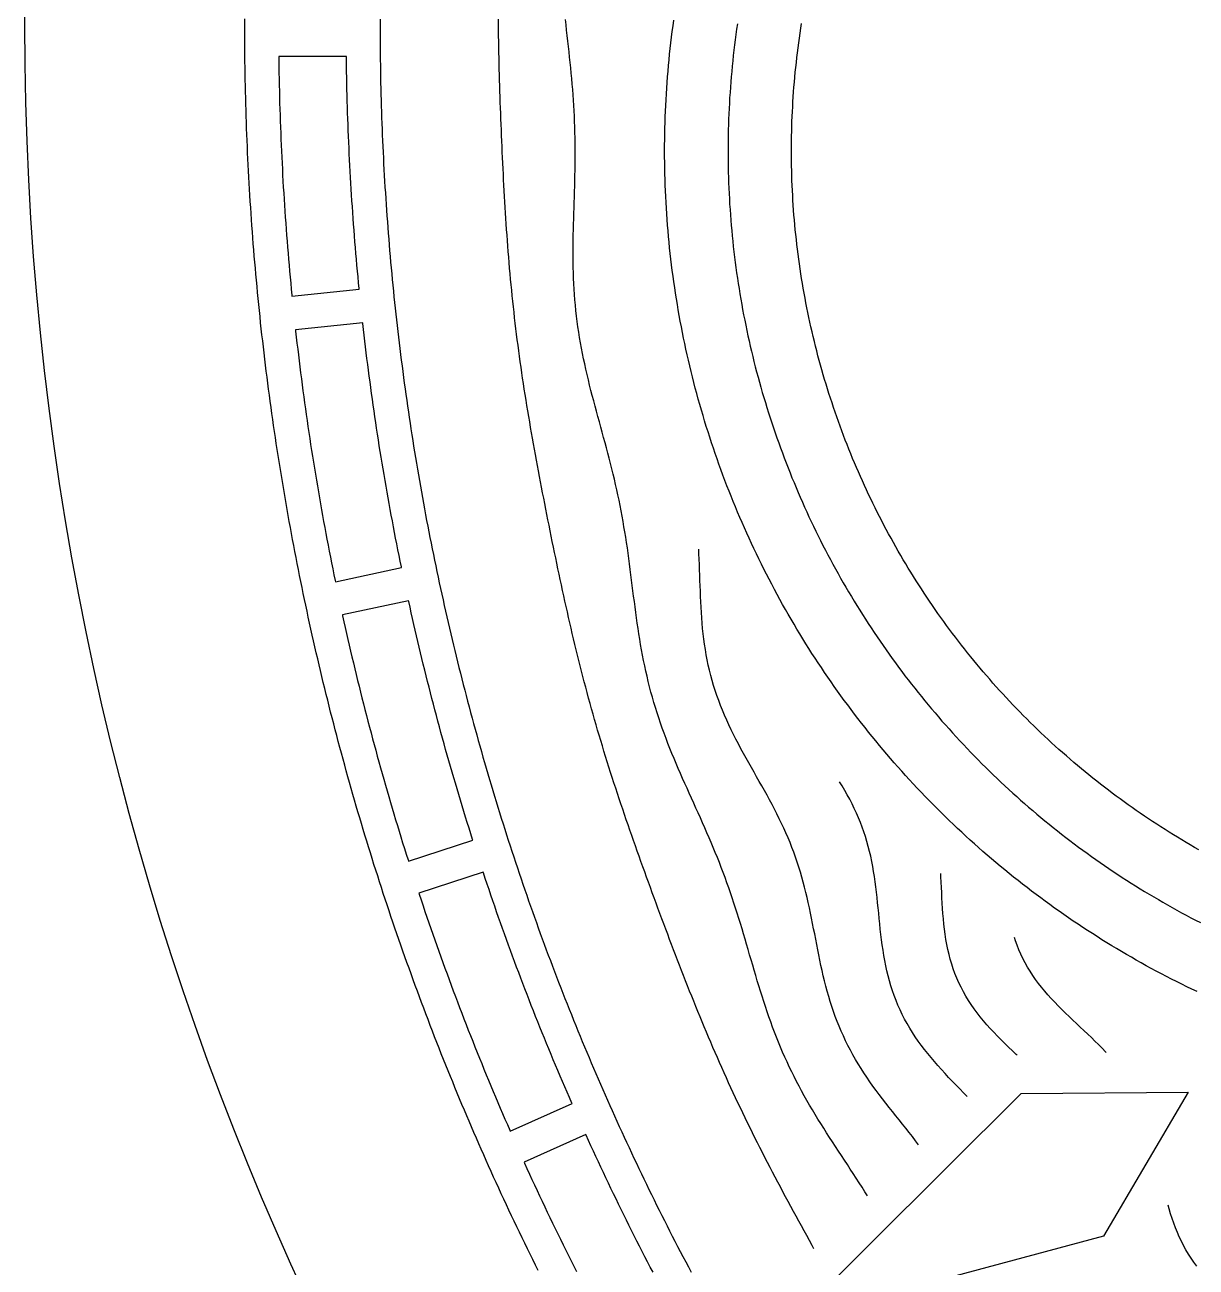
# Model space of a CAD drawing. Header units: millimetres. Extents: x -14.2 to 14.2, y -14.2 to 14.2.
# Drawn here: x -14.25 to -8.71, y -5.88 to 0 of the extents above; entities that cross this region are included whole.
import ezdxf

# ---------------------------------------------------------------- set-up
doc = ezdxf.new("R2010")
doc.units = ezdxf.units.MM
for name, color, linetype in [('ALTIN', 2, 'Continuous'), ('DOKU', 8, 'Continuous'), ('KESIM', 1, 'Continuous')]:
    doc.layers.add(name, color=color, linetype=linetype)

msp = doc.modelspace()

# ---------------------------------------------------------------- linework, layer by layer
at = {"layer": 'ALTIN'}
for points in [[(-11.8221, -5.8943), (-11.8349, -5.8685), (-11.8477, -5.8426), (-11.8604, -5.8168), (-11.8731, -5.7909), (-11.8857, -5.765), (-11.8982, -5.739), (-11.9107, -5.7131), (-11.9232, -5.6871), (-11.9355, -5.661), (-11.9479, -5.635), (-11.9601, -5.6089), (-11.9723, -5.5828), (-11.9845, -5.5567), (-11.9966, -5.5305), (-12.0086, -5.5043), (-12.0206, -5.4781), (-12.0325, -5.4519), (-12.0444, -5.4256), (-12.0562, -5.3993), (-12.0679, -5.373), (-12.0796, -5.3467), (-12.0913, -5.3203), (-12.1028, -5.2939), (-12.1144, -5.2675), (-12.1258, -5.241), (-12.1372, -5.2146), (-12.1486, -5.1881), (-12.1599, -5.1616), (-12.1711, -5.135), (-12.1823, -5.1085), (-12.1934, -5.0819), (-12.2044, -5.0552), (-12.2154, -5.0286), (-12.2264, -5.0019), (-12.2373, -4.9753), (-12.2481, -4.9486), (-12.2589, -4.9218), (-12.2696, -4.8951), (-12.2802, -4.8683), (-12.2908, -4.8415), (-12.3013, -4.8147), (-12.3118, -4.7878), (-12.3222, -4.7609), (-12.3326, -4.734), (-12.3429, -4.7071), (-12.3531, -4.6802), (-12.3633, -4.6532), (-12.3734, -4.6262), (-12.3835, -4.5992), (-12.3935, -4.5722), (-12.4035, -4.5452), (-12.4133, -4.5181), (-12.4232, -4.491), (-12.4329, -4.4639), (-12.4426, -4.4367), (-12.4523, -4.4096), (-12.4619, -4.3824), (-12.4714, -4.3552), (-12.4809, -4.328), (-12.4903, -4.3008), (-12.4997, -4.2735), (-12.5089, -4.2462), (-12.5182, -4.2189), (-12.5274, -4.1916), (-12.5365, -4.1643), (-12.5455, -4.1369), (-12.5545, -4.1095), (-12.5635, -4.0821), (-12.5723, -4.0547), (-12.5811, -4.0273), (-12.5899, -3.9998), (-12.5986, -3.9723), (-12.6072, -3.9448), (-12.6158, -3.9173), (-12.6243, -3.8898), (-12.6328, -3.8622), (-12.6412, -3.8347), (-12.6495, -3.8071), (-12.6578, -3.7795), (-12.666, -3.7518), (-12.6742, -3.7242), (-12.6823, -3.6965), (-12.6903, -3.6689), (-12.6983, -3.6412), (-12.7062, -3.6135), (-12.714, -3.5857), (-12.7218, -3.558), (-12.7296, -3.5302), (-12.7372, -3.5024), (-12.7448, -3.4746), (-12.7524, -3.4468), (-12.7599, -3.419), (-12.7673, -3.3912), (-12.7747, -3.3633), (-12.782, -3.3354), (-12.7892, -3.3075), (-12.7964, -3.2796), (-12.8035, -3.2517), (-12.8106, -3.2237), (-12.8176, -3.1958), (-12.8245, -3.1678), (-12.8314, -3.1398), (-12.8382, -3.1118), (-12.845, -3.0838), (-12.8517, -3.0558), (-12.8583, -3.0277), (-12.8649, -2.9997), (-12.8714, -2.9716), (-12.8779, -2.9435), (-12.8843, -2.9154), (-12.8906, -2.8873), (-12.8969, -2.8592), (-12.9031, -2.831), (-12.9092, -2.8029), (-12.9153, -2.7747), (-12.9213, -2.7465), (-12.9273, -2.7183), (-12.9332, -2.6901), (-12.939, -2.6619), (-12.9448, -2.6337), (-12.9505, -2.6054), (-12.9562, -2.5771), (-12.9618, -2.5489), (-12.9673, -2.5206), (-12.9728, -2.4923), (-12.9782, -2.464), (-12.9835, -2.4357), (-12.9888, -2.4073), (-12.994, -2.379), (-12.9992, -2.3506), (-13.0043, -2.3223), (-13.0093, -2.2939), (-13.0143, -2.2655), (-13.0192, -2.2371), (-13.024, -2.2087), (-13.0288, -2.1803), (-13.0336, -2.1518), (-13.0382, -2.1234), (-13.0428, -2.095), (-13.0474, -2.0665), (-13.0518, -2.038), (-13.0563, -2.0095), (-13.0606, -1.9811), (-13.0649, -1.9526), (-13.0691, -1.9241), (-13.0733, -1.8955), (-13.0774, -1.867), (-13.0814, -1.8385), (-13.0854, -1.8099), (-13.0893, -1.7814), (-13.0932, -1.7528), (-13.097, -1.7243), (-13.1007, -1.6957), (-13.1044, -1.6671), (-13.108, -1.6385), (-13.1115, -1.6099), (-13.115, -1.5813), (-13.1184, -1.5527), (-13.1218, -1.524), (-13.1251, -1.4954), (-13.1283, -1.4668), (-13.1315, -1.4381), (-13.1346, -1.4095), (-13.1376, -1.3808), (-13.1406, -1.3522), (-13.1435, -1.3235), (-13.1464, -1.2948), (-13.1492, -1.2661), (-13.1519, -1.2374), (-13.1546, -1.2087), (-13.1572, -1.18), (-13.1597, -1.1513), (-13.1622, -1.1226), (-13.1646, -1.0939), (-13.167, -1.0652), (-13.1693, -1.0364), (-13.1715, -1.0077), (-13.1737, -0.979), (-13.1758, -0.9502), (-13.1778, -0.9215), (-13.1798, -0.8927), (-13.1817, -0.864), (-13.1836, -0.8352), (-13.1854, -0.8065), (-13.1871, -0.7777), (-13.1888, -0.7489), (-13.1904, -0.7201), (-13.1919, -0.6914), (-13.1934, -0.6626), (-13.1948, -0.6338), (-13.1961, -0.605), (-13.1974, -0.5762), (-13.1987, -0.5474), (-13.1998, -0.5186), (-13.2009, -0.4898), (-13.202, -0.461), (-13.2029, -0.4322), (-13.2038, -0.4034), (-13.2047, -0.3746), (-13.2055, -0.3458), (-13.2062, -0.317), (-13.2069, -0.2882), (-13.2075, -0.2594), (-13.208, -0.2305), (-13.2085, -0.2017), (-13.2089, -0.1729), (-13.2092, -0.1441), (-13.2095, -0.1153), (-13.2097, -0.0865), (-13.2099, -0.0576), (-13.21, -0.0288), (-13.21, 0), (-13.21, 0.0288)], [(-12.57, 0.0274), (-12.57, 0), (-12.57, -0.0274), (-12.5699, -0.0548), (-12.5697, -0.0823), (-12.5695, -0.1097), (-12.5693, -0.1371), (-12.5689, -0.1645), (-12.5685, -0.192), (-12.5681, -0.2194), (-12.5676, -0.2468), (-12.567, -0.2742), (-12.5664, -0.3016), (-12.5657, -0.329), (-12.5649, -0.3565), (-12.5641, -0.3839), (-12.5633, -0.4113), (-12.5623, -0.4387), (-12.5614, -0.4661), (-12.5603, -0.4935), (-12.5592, -0.5209), (-12.558, -0.5483), (-12.5568, -0.5757), (-12.5555, -0.6031), (-12.5542, -0.6305), (-12.5528, -0.6579), (-12.5513, -0.6852), (-12.5498, -0.7126), (-12.5482, -0.74), (-12.5466, -0.7674), (-12.5449, -0.7948), (-12.5431, -0.8221), (-12.5413, -0.8495), (-12.5394, -0.8768), (-12.5374, -0.9042), (-12.5354, -0.9315), (-12.5334, -0.9589), (-12.5313, -0.9862), (-12.5291, -1.0136), (-12.5268, -1.0409), (-12.5245, -1.0682), (-12.5222, -1.0955), (-12.5197, -1.1229), (-12.5173, -1.1502), (-12.5147, -1.1775), (-12.5121, -1.2048), (-12.5095, -1.2321), (-12.5068, -1.2594), (-12.504, -1.2866), (-12.5011, -1.3139), (-12.4982, -1.3412), (-12.4953, -1.3685), (-12.4923, -1.3957), (-12.4892, -1.423), (-12.4861, -1.4502), (-12.4829, -1.4774), (-12.4796, -1.5047), (-12.4763, -1.5319), (-12.4729, -1.5591), (-12.4695, -1.5863), (-12.466, -1.6135), (-12.4625, -1.6407), (-12.4589, -1.6679), (-12.4552, -1.6951), (-12.4515, -1.7222), (-12.4477, -1.7494), (-12.4438, -1.7766), (-12.4399, -1.8037), (-12.436, -1.8308), (-12.4319, -1.858), (-12.4278, -1.8851), (-12.4237, -1.9122), (-12.4195, -1.9393), (-12.4152, -1.9664), (-12.4109, -1.9935), (-12.4065, -2.0205), (-12.4021, -2.0476), (-12.3976, -2.0746), (-12.3931, -2.1017), (-12.3884, -2.1287), (-12.3838, -2.1557), (-12.379, -2.1828), (-12.3742, -2.2098), (-12.3694, -2.2368), (-12.3645, -2.2637), (-12.3595, -2.2907), (-12.3545, -2.3177), (-12.3494, -2.3446), (-12.3443, -2.3715), (-12.3391, -2.3985), (-12.3338, -2.4254), (-12.3285, -2.4523), (-12.3231, -2.4792), (-12.3177, -2.5061), (-12.3122, -2.5329), (-12.3066, -2.5598), (-12.301, -2.5866), (-12.2953, -2.6134), (-12.2896, -2.6403), (-12.2838, -2.6671), (-12.2779, -2.6939), (-12.272, -2.7206), (-12.2661, -2.7474), (-12.2601, -2.7742), (-12.254, -2.8009), (-12.2478, -2.8276), (-12.2416, -2.8543), (-12.2354, -2.881), (-12.2291, -2.9077), (-12.2227, -2.9344), (-12.2163, -2.9611), (-12.2098, -2.9877), (-12.2032, -3.0143), (-12.1966, -3.041), (-12.19, -3.0676), (-12.1832, -3.0941), (-12.1765, -3.1207), (-12.1696, -3.1473), (-12.1627, -3.1738), (-12.1558, -3.2003), (-12.1488, -3.2269), (-12.1417, -3.2534), (-12.1346, -3.2798), (-12.1274, -3.3063), (-12.1201, -3.3328), (-12.1128, -3.3592), (-12.1055, -3.3856), (-12.0981, -3.412), (-12.0906, -3.4384), (-12.0831, -3.4648), (-12.0755, -3.4911), (-12.0678, -3.5175), (-12.0601, -3.5438), (-12.0524, -3.5701), (-12.0445, -3.5964), (-12.0367, -3.6226), (-12.0287, -3.6489), (-12.0208, -3.6751), (-12.0127, -3.7013), (-12.0046, -3.7275), (-11.9964, -3.7537), (-11.9882, -3.7799), (-11.9799, -3.806), (-11.9716, -3.8321), (-11.9632, -3.8583), (-11.9548, -3.8843), (-11.9463, -3.9104), (-11.9377, -3.9365), (-11.9291, -3.9625), (-11.9204, -3.9885), (-11.9117, -4.0145), (-11.9029, -4.0405), (-11.8941, -4.0665), (-11.8852, -4.0924), (-11.8762, -4.1183), (-11.8672, -4.1442), (-11.8581, -4.1701), (-11.849, -4.196), (-11.8398, -4.2218), (-11.8306, -4.2476), (-11.8213, -4.2734), (-11.8119, -4.2992), (-11.8025, -4.325), (-11.7931, -4.3507), (-11.7835, -4.3764), (-11.774, -4.4021), (-11.7643, -4.4278), (-11.7546, -4.4534), (-11.7449, -4.4791), (-11.7351, -4.5047), (-11.7253, -4.5303), (-11.7153, -4.5558), (-11.7054, -4.5814), (-11.6953, -4.6069), (-11.6853, -4.6324), (-11.6751, -4.6579), (-11.6649, -4.6834), (-11.6547, -4.7088), (-11.6444, -4.7342), (-11.634, -4.7596), (-11.6236, -4.785), (-11.6132, -4.8103), (-11.6026, -4.8357), (-11.5921, -4.861), (-11.5814, -4.8862), (-11.5707, -4.9115), (-11.56, -4.9367), (-11.5492, -4.9619), (-11.5384, -4.9871), (-11.5274, -5.0123), (-11.5165, -5.0374), (-11.5055, -5.0625), (-11.4944, -5.0876), (-11.4833, -5.1127), (-11.4721, -5.1377), (-11.4608, -5.1627), (-11.4496, -5.1877), (-11.4382, -5.2127), (-11.4268, -5.2376), (-11.4154, -5.2626), (-11.4039, -5.2874), (-11.3923, -5.3123), (-11.3807, -5.3372), (-11.369, -5.362), (-11.3573, -5.3868), (-11.3455, -5.4115), (-11.3337, -5.4363), (-11.3218, -5.461), (-11.3098, -5.4857), (-11.2978, -5.5103), (-11.2858, -5.535), (-11.2737, -5.5596), (-11.2615, -5.5842), (-11.2493, -5.6087), (-11.2371, -5.6332), (-11.2247, -5.6577), (-11.2124, -5.6822), (-11.2, -5.7067), (-11.1875, -5.7311), (-11.1749, -5.7555), (-11.1624, -5.7798), (-11.1497, -5.8042), (-11.137, -5.8285), (-11.1243, -5.8528), (-11.1115, -5.877), (-11.0987, -5.9013)], [(-8.7052, -4.5746), (-8.7295, -4.563), (-8.7538, -4.5512), (-8.7781, -4.5393), (-8.8022, -4.5272), (-8.8263, -4.515), (-8.8503, -4.5026), (-8.8742, -4.4901), (-8.8981, -4.4775), (-8.9219, -4.4647), (-8.9455, -4.4517), (-8.9692, -4.4386), (-8.9927, -4.4254), (-9.0161, -4.412), (-9.0395, -4.3985), (-9.0628, -4.3848), (-9.086, -4.371), (-9.1091, -4.3571), (-9.1321, -4.343), (-9.1551, -4.3287), (-9.1779, -4.3144), (-9.2007, -4.2999), (-9.2234, -4.2852), (-9.2459, -4.2704), (-9.2684, -4.2555), (-9.2908, -4.2404), (-9.3132, -4.2252), (-9.3354, -4.2099), (-9.3575, -4.1944), (-9.3795, -4.1788), (-9.4014, -4.163), (-9.4233, -4.1471), (-9.445, -4.1311), (-9.4666, -4.115), (-9.4882, -4.0987), (-9.5096, -4.0823), (-9.531, -4.0657), (-9.5522, -4.0491), (-9.5733, -4.0323), (-9.5943, -4.0153), (-9.6153, -3.9983), (-9.6361, -3.9811), (-9.6568, -3.9638), (-9.6774, -3.9463), (-9.6979, -3.9287), (-9.7183, -3.911), (-9.7386, -3.8932), (-9.7587, -3.8753), (-9.7788, -3.8572), (-9.7987, -3.839), (-9.8186, -3.8207), (-9.8383, -3.8023), (-9.8579, -3.7837), (-9.8774, -3.765), (-9.8968, -3.7462), (-9.9161, -3.7273), (-9.9352, -3.7083), (-9.9542, -3.6891), (-9.9731, -3.6699), (-9.9919, -3.6505), (-10.0106, -3.631), (-10.0292, -3.6114), (-10.0476, -3.5917), (-10.0659, -3.5718), (-10.0841, -3.5519), (-10.1022, -3.5318), (-10.1201, -3.5116), (-10.138, -3.4914), (-10.1557, -3.471), (-10.1732, -3.4505), (-10.1907, -3.4299), (-10.208, -3.4092), (-10.2252, -3.3883), (-10.2422, -3.3674), (-10.2592, -3.3464), (-10.276, -3.3253), (-10.2927, -3.304), (-10.3092, -3.2827), (-10.3256, -3.2613), (-10.3419, -3.2397), (-10.358, -3.2181), (-10.3741, -3.1964), (-10.3899, -3.1745), (-10.4057, -3.1526), (-10.4213, -3.1306), (-10.4368, -3.1085), (-10.4521, -3.0862), (-10.4673, -3.0639), (-10.4824, -3.0415), (-10.4973, -3.019), (-10.5121, -2.9964), (-10.5268, -2.9738), (-10.5413, -2.951), (-10.5557, -2.9282), (-10.5699, -2.9052), (-10.584, -2.8822), (-10.5979, -2.8591), (-10.6117, -2.8359), (-10.6254, -2.8126), (-10.6389, -2.7892), (-10.6523, -2.7658), (-10.6656, -2.7422), (-10.6786, -2.7186), (-10.6916, -2.6949), (-10.7044, -2.6712), (-10.717, -2.6473), (-10.7295, -2.6234), (-10.7419, -2.5994), (-10.7541, -2.5753), (-10.7662, -2.5512), (-10.7781, -2.5269), (-10.7899, -2.5026), (-10.8015, -2.4783), (-10.813, -2.4538), (-10.8243, -2.4293), (-10.8354, -2.4047), (-10.8465, -2.3801), (-10.8573, -2.3554), (-10.868, -2.3306), (-10.8786, -2.3057), (-10.889, -2.2808), (-10.8993, -2.2558), (-10.9094, -2.2308), (-10.9193, -2.2057), (-10.9291, -2.1806), (-10.9387, -2.1553), (-10.9482, -2.1301), (-10.9576, -2.1047), (-10.9667, -2.0793), (-10.9757, -2.0539), (-10.9846, -2.0284), (-10.9933, -2.0028), (-11.0019, -1.9772), (-11.0102, -1.9516), (-11.0185, -1.9258), (-11.0266, -1.9001), (-11.0345, -1.8743), (-11.0422, -1.8484), (-11.0498, -1.8225), (-11.0573, -1.7966), (-11.0645, -1.7706), (-11.0717, -1.7445), (-11.0786, -1.7184), (-11.0854, -1.6923), (-11.0921, -1.6661), (-11.0986, -1.6399), (-11.1049, -1.6137), (-11.111, -1.5874), (-11.117, -1.5611), (-11.1229, -1.5347), (-11.1285, -1.5083), (-11.134, -1.4819), (-11.1394, -1.4554), (-11.1446, -1.4289), (-11.1496, -1.4024), (-11.1545, -1.3758), (-11.1592, -1.3492), (-11.1637, -1.3226), (-11.1681, -1.296), (-11.1723, -1.2693), (-11.1763, -1.2426), (-11.1802, -1.2159), (-11.1839, -1.1892), (-11.1875, -1.1624), (-11.1908, -1.1356), (-11.1941, -1.1088), (-11.1971, -1.082), (-11.2, -1.0552), (-11.2027, -1.0283), (-11.2053, -1.0014), (-11.2077, -0.9745), (-11.2099, -0.9476), (-11.212, -0.9207), (-11.2139, -0.8938), (-11.2157, -0.8668), (-11.2172, -0.8399), (-11.2186, -0.8129), (-11.2199, -0.7859), (-11.221, -0.759), (-11.2219, -0.732), (-11.2226, -0.705), (-11.2232, -0.678), (-11.2236, -0.651), (-11.2239, -0.624), (-11.2239, -0.597), (-11.2239, -0.57), (-11.2236, -0.543), (-11.2232, -0.516), (-11.2226, -0.489), (-11.2219, -0.462), (-11.221, -0.4351), (-11.2199, -0.4081), (-11.2186, -0.3811), (-11.2172, -0.3542), (-11.2157, -0.3272), (-11.2139, -0.3003), (-11.212, -0.2733), (-11.2099, -0.2464), (-11.2077, -0.2195), (-11.2053, -0.1926), (-11.2027, -0.1657), (-11.2, -0.1389), (-11.1971, -0.112), (-11.1941, -0.0852), (-11.1908, -0.0584), (-11.1875, -0.0316), (-11.1839, -0.0049), (-11.1802, 0.0219)], [(-10.8796, 0.0046), (-10.8832, -0.0203), (-10.8866, -0.0452), (-10.8899, -0.0702), (-10.8931, -0.0951), (-10.8961, -0.1201), (-10.899, -0.1451), (-10.9016, -0.1701), (-10.9042, -0.1951), (-10.9066, -0.2202), (-10.9088, -0.2452), (-10.9109, -0.2703), (-10.9128, -0.2954), (-10.9146, -0.3205), (-10.9162, -0.3456), (-10.9177, -0.3707), (-10.919, -0.3958), (-10.9202, -0.421), (-10.9212, -0.4461), (-10.922, -0.4713), (-10.9227, -0.4964), (-10.9232, -0.5215), (-10.9236, -0.5467), (-10.9239, -0.5719), (-10.9239, -0.597), (-10.9239, -0.6222), (-10.9236, -0.6473), (-10.9232, -0.6725), (-10.9227, -0.6976), (-10.922, -0.7228), (-10.9212, -0.7479), (-10.9202, -0.7731), (-10.919, -0.7982), (-10.9177, -0.8233), (-10.9162, -0.8484), (-10.9146, -0.8735), (-10.9128, -0.8986), (-10.9109, -0.9237), (-10.9088, -0.9488), (-10.9066, -0.9738), (-10.9042, -0.9989), (-10.9016, -1.0239), (-10.899, -1.0489), (-10.8961, -1.0739), (-10.8931, -1.0989), (-10.8899, -1.1239), (-10.8866, -1.1488), (-10.8832, -1.1737), (-10.8796, -1.1986), (-10.8758, -1.2235), (-10.8719, -1.2483), (-10.8678, -1.2732), (-10.8636, -1.298), (-10.8592, -1.3227), (-10.8547, -1.3475), (-10.85, -1.3722), (-10.8452, -1.3969), (-10.8402, -1.4215), (-10.835, -1.4462), (-10.8297, -1.4708), (-10.8243, -1.4953), (-10.8187, -1.5199), (-10.813, -1.5444), (-10.8071, -1.5688), (-10.8011, -1.5932), (-10.7949, -1.6176), (-10.7885, -1.642), (-10.7821, -1.6663), (-10.7754, -1.6905), (-10.7686, -1.7148), (-10.7617, -1.7389), (-10.7546, -1.7631), (-10.7474, -1.7872), (-10.74, -1.8112), (-10.7325, -1.8352), (-10.7248, -1.8592), (-10.717, -1.8831), (-10.709, -1.907), (-10.7009, -1.9308), (-10.6927, -1.9546), (-10.6843, -1.9783), (-10.6757, -2.0019), (-10.667, -2.0255), (-10.6582, -2.0491), (-10.6492, -2.0726), (-10.6401, -2.096), (-10.6308, -2.1194), (-10.6214, -2.1427), (-10.6118, -2.166), (-10.6021, -2.1892), (-10.5923, -2.2124), (-10.5823, -2.2355), (-10.5722, -2.2585), (-10.5619, -2.2815), (-10.5515, -2.3044), (-10.541, -2.3272), (-10.5303, -2.35), (-10.5195, -2.3727), (-10.5085, -2.3953), (-10.4974, -2.4179), (-10.4862, -2.4404), (-10.4748, -2.4629), (-10.4633, -2.4852), (-10.4516, -2.5075), (-10.4398, -2.5297), (-10.4279, -2.5519), (-10.4158, -2.574), (-10.4036, -2.596), (-10.3913, -2.6179), (-10.3788, -2.6398), (-10.3662, -2.6615), (-10.3535, -2.6832), (-10.3406, -2.7048), (-10.3276, -2.7264), (-10.3145, -2.7478), (-10.3012, -2.7692), (-10.2878, -2.7905), (-10.2743, -2.8117), (-10.2607, -2.8328), (-10.2469, -2.8539), (-10.233, -2.8749), (-10.2189, -2.8957), (-10.2047, -2.9165), (-10.1905, -2.9372), (-10.176, -2.9578), (-10.1615, -2.9784), (-10.1468, -2.9988), (-10.132, -3.0191), (-10.1171, -3.0394), (-10.102, -3.0595), (-10.0869, -3.0796), (-10.0716, -3.0996), (-10.0562, -3.1195), (-10.0406, -3.1393), (-10.025, -3.1589), (-10.0092, -3.1785), (-9.9933, -3.198), (-9.9773, -3.2174), (-9.9611, -3.2367), (-9.9449, -3.2559), (-9.9285, -3.275), (-9.912, -3.294), (-9.8954, -3.3129), (-9.8787, -3.3317), (-9.8618, -3.3504), (-9.8449, -3.369), (-9.8278, -3.3875), (-9.8106, -3.4059), (-9.7933, -3.4241), (-9.7759, -3.4423), (-9.7584, -3.4604), (-9.7408, -3.4783), (-9.7231, -3.4962), (-9.7052, -3.5139), (-9.6873, -3.5315), (-9.6692, -3.549), (-9.651, -3.5664), (-9.6328, -3.5837), (-9.6144, -3.6009), (-9.5959, -3.618), (-9.5773, -3.6349), (-9.5586, -3.6518), (-9.5398, -3.6685), (-9.5209, -3.6851), (-9.5019, -3.7016), (-9.4828, -3.7179), (-9.4636, -3.7342), (-9.4443, -3.7503), (-9.4249, -3.7664), (-9.4055, -3.7823), (-9.3859, -3.798), (-9.3662, -3.8137), (-9.3464, -3.8292), (-9.3265, -3.8447), (-9.3065, -3.8599), (-9.2865, -3.8751), (-9.2663, -3.8902), (-9.246, -3.9051), (-9.2257, -3.9199), (-9.2053, -3.9346), (-9.1847, -3.9491), (-9.1641, -3.9635), (-9.1434, -3.9778), (-9.1226, -3.992), (-9.1018, -4.006), (-9.0808, -4.02), (-9.0598, -4.0337), (-9.0386, -4.0474), (-9.0174, -4.0609), (-8.9961, -4.0743), (-8.9748, -4.0876), (-8.9533, -4.1007), (-8.9318, -4.1137), (-8.9101, -4.1266), (-8.8884, -4.1393), (-8.8667, -4.1519), (-8.8448, -4.1644), (-8.8229, -4.1767), (-8.8009, -4.1889), (-8.7788, -4.201), (-8.7567, -4.2129), (-8.7344, -4.2247), (-8.7121, -4.2363), (-8.6898, -4.2479)], [(-11.2788, -5.9027), (-11.2916, -5.8781), (-11.3044, -5.8534), (-11.3172, -5.8287), (-11.3299, -5.804), (-11.3425, -5.7793), (-11.3551, -5.7545), (-11.3676, -5.7298), (-11.3801, -5.7049), (-11.3925, -5.6801), (-11.4049, -5.6552), (-11.4172, -5.6303), (-11.4294, -5.6054), (-11.4416, -5.5805), (-11.4538, -5.5555), (-11.4659, -5.5305), (-11.4779, -5.5055), (-11.4899, -5.4804), (-11.5018, -5.4553), (-11.5137, -5.4302), (-11.5255, -5.4051), (-11.5373, -5.3799), (-11.549, -5.3547), (-11.5607, -5.3295), (-11.5723, -5.3043), (-11.5838, -5.279), (-11.5953, -5.2538), (-11.5967, -5.2507), (-11.889, -5.3809), (-11.8868, -5.3858), (-11.875, -5.4117), (-11.8632, -5.4376), (-11.8513, -5.4635), (-11.8393, -5.4894), (-11.8273, -5.5152), (-11.8153, -5.541), (-11.8031, -5.5667), (-11.791, -5.5925), (-11.7787, -5.6182), (-11.7665, -5.6439), (-11.7541, -5.6695), (-11.7417, -5.6951), (-11.7293, -5.7207), (-11.7168, -5.7463), (-11.7042, -5.7719), (-11.6916, -5.7974), (-11.6789, -5.8229), (-11.6662, -5.8483), (-11.6534, -5.8738), (-11.6405, -5.8992)]]:
    msp.add_lwpolyline(points, dxfattribs=at)
for points in [[(-12.6816, -1.1095), (-12.6839, -1.0818), (-12.6863, -1.0541), (-12.6885, -1.0265), (-12.6908, -0.9988), (-12.6929, -0.9711), (-12.695, -0.9434), (-12.697, -0.9157), (-12.699, -0.888), (-12.7009, -0.8603), (-12.7027, -0.8326), (-12.7045, -0.8049), (-12.7063, -0.7771), (-12.7079, -0.7494), (-12.7095, -0.7217), (-12.7111, -0.694), (-12.7126, -0.6662), (-12.714, -0.6385), (-12.7153, -0.6108), (-12.7166, -0.583), (-12.7179, -0.5553), (-12.7191, -0.5275), (-12.7202, -0.4998), (-12.7212, -0.472), (-12.7222, -0.4443), (-12.7232, -0.4165), (-12.7241, -0.3888), (-12.7249, -0.361), (-12.7256, -0.3332), (-12.7263, -0.3055), (-12.727, -0.2777), (-12.7275, -0.2499), (-12.7281, -0.2222), (-12.7285, -0.1944), (-12.7289, -0.1666), (-12.7291, -0.15), (-13.0491, -0.15), (-13.0489, -0.1708), (-13.0485, -0.1993), (-13.048, -0.2278), (-13.0475, -0.2562), (-13.0469, -0.2847), (-13.0462, -0.3131), (-13.0455, -0.3416), (-13.0448, -0.3701), (-13.0439, -0.3985), (-13.043, -0.427), (-13.0421, -0.4554), (-13.041, -0.4839), (-13.0399, -0.5123), (-13.0388, -0.5408), (-13.0376, -0.5692), (-13.0363, -0.5977), (-13.035, -0.6261), (-13.0336, -0.6546), (-13.0321, -0.683), (-13.0306, -0.7114), (-13.029, -0.7398), (-13.0274, -0.7683), (-13.0257, -0.7967), (-13.0239, -0.8251), (-13.0221, -0.8535), (-13.0202, -0.8819), (-13.0182, -0.9103), (-13.0162, -0.9387), (-13.0141, -0.9671), (-13.012, -0.9955), (-13.0098, -1.0239), (-13.0075, -1.0523), (-13.0052, -1.0806), (-13.0028, -1.109), (-13.0003, -1.1374), (-12.9978, -1.1657), (-12.9953, -1.1941), (-12.9926, -1.2224), (-12.9899, -1.2508), (-12.9872, -1.2791), (-12.9866, -1.2845), (-12.6684, -1.2511), (-12.6687, -1.2478), (-12.6714, -1.2201), (-12.674, -1.1925), (-12.6766, -1.1648), (-12.6791, -1.1372)], [(-12.4961, -2.429), (-12.5014, -2.4017), (-12.5066, -2.3745), (-12.5117, -2.3472), (-12.5168, -2.3199), (-12.5219, -2.2925), (-12.5268, -2.2652), (-12.5318, -2.2379), (-12.5366, -2.2105), (-12.5414, -2.1832), (-12.5461, -2.1558), (-12.5508, -2.1284), (-12.5554, -2.1011), (-12.56, -2.0737), (-12.5645, -2.0463), (-12.5689, -2.0188), (-12.5733, -1.9914), (-12.5776, -1.964), (-12.5818, -1.9365), (-12.586, -1.9091), (-12.5902, -1.8816), (-12.5942, -1.8541), (-12.5983, -1.8267), (-12.6022, -1.7992), (-12.6061, -1.7717), (-12.6099, -1.7442), (-12.6137, -1.7167), (-12.6174, -1.6891), (-12.6211, -1.6616), (-12.6247, -1.6341), (-12.6282, -1.6065), (-12.6317, -1.579), (-12.6351, -1.5514), (-12.6385, -1.5238), (-12.6418, -1.4963), (-12.645, -1.4687), (-12.6482, -1.4411), (-12.6513, -1.4135), (-12.6516, -1.4102), (-12.9699, -1.4436), (-12.9693, -1.449), (-12.9661, -1.4773), (-12.9629, -1.5056), (-12.9595, -1.5339), (-12.9562, -1.5621), (-12.9527, -1.5904), (-12.9492, -1.6186), (-12.9457, -1.6469), (-12.942, -1.6751), (-12.9384, -1.7034), (-12.9346, -1.7316), (-12.9308, -1.7598), (-12.9269, -1.788), (-12.923, -1.8162), (-12.919, -1.8444), (-12.915, -1.8726), (-12.9108, -1.9008), (-12.9067, -1.9289), (-12.9024, -1.9571), (-12.8981, -1.9852), (-12.8938, -2.0133), (-12.8893, -2.0415), (-12.8848, -2.0696), (-12.8803, -2.0977), (-12.8757, -2.1258), (-12.871, -2.1539), (-12.8663, -2.1819), (-12.8615, -2.21), (-12.8567, -2.2381), (-12.8517, -2.2661), (-12.8468, -2.2941), (-12.8417, -2.3222), (-12.8366, -2.3502), (-12.8315, -2.3782), (-12.8263, -2.4062), (-12.821, -2.4341), (-12.8156, -2.4621), (-12.8102, -2.4901), (-12.8048, -2.518), (-12.7992, -2.5459), (-12.7937, -2.5738), (-12.788, -2.6018), (-12.7823, -2.6296), (-12.7812, -2.6349), (-12.4682, -2.5684), (-12.4689, -2.5652), (-12.4744, -2.538), (-12.4799, -2.5107), (-12.4854, -2.4835), (-12.4908, -2.4563)], [(-12.1738, -3.7219), (-12.1819, -3.6953), (-12.1899, -3.6687), (-12.1979, -3.6421), (-12.2058, -3.6155), (-12.2136, -3.5889), (-12.2214, -3.5622), (-12.2292, -3.5356), (-12.2369, -3.5089), (-12.2445, -3.4822), (-12.2521, -3.4554), (-12.2596, -3.4287), (-12.267, -3.4019), (-12.2744, -3.3752), (-12.2817, -3.3484), (-12.289, -3.3216), (-12.2962, -3.2948), (-12.3034, -3.2679), (-12.3105, -3.2411), (-12.3175, -3.2142), (-12.3245, -3.1873), (-12.3314, -3.1604), (-12.3383, -3.1335), (-12.3451, -3.1066), (-12.3519, -3.0797), (-12.3586, -3.0527), (-12.3652, -3.0257), (-12.3718, -2.9988), (-12.3783, -2.9718), (-12.3847, -2.9447), (-12.3911, -2.9177), (-12.3975, -2.8907), (-12.4037, -2.8636), (-12.4099, -2.8366), (-12.4161, -2.8095), (-12.4222, -2.7824), (-12.4282, -2.7553), (-12.4342, -2.7282), (-12.4349, -2.7249), (-12.7479, -2.7914), (-12.7468, -2.7967), (-12.7407, -2.8245), (-12.7345, -2.8523), (-12.7282, -2.8801), (-12.7219, -2.9079), (-12.7155, -2.9356), (-12.7091, -2.9633), (-12.7026, -2.9911), (-12.696, -3.0188), (-12.6894, -3.0465), (-12.6828, -3.0741), (-12.676, -3.1018), (-12.6692, -3.1294), (-12.6624, -3.1571), (-12.6554, -3.1847), (-12.6485, -3.2123), (-12.6414, -3.2399), (-12.6343, -3.2675), (-12.6272, -3.295), (-12.6199, -3.3226), (-12.6127, -3.3501), (-12.6053, -3.3776), (-12.5979, -3.4051), (-12.5905, -3.4326), (-12.583, -3.46), (-12.5754, -3.4875), (-12.5677, -3.5149), (-12.56, -3.5423), (-12.5523, -3.5697), (-12.5445, -3.5971), (-12.5366, -3.6244), (-12.5287, -3.6518), (-12.5207, -3.6791), (-12.5126, -3.7064), (-12.5045, -3.7337), (-12.4963, -3.761), (-12.4881, -3.7882), (-12.4798, -3.8155), (-12.4714, -3.8427), (-12.463, -3.8699), (-12.4545, -3.897), (-12.446, -3.9242), (-12.4374, -3.9514), (-12.4358, -3.9565), (-12.1314, -3.8576), (-12.1324, -3.8545), (-12.1408, -3.828), (-12.1491, -3.8015), (-12.1574, -3.775), (-12.1656, -3.7484)], [(-11.718, -4.974), (-11.7289, -4.9484), (-11.7396, -4.9228), (-11.7503, -4.8972), (-11.761, -4.8716), (-11.7716, -4.8459), (-11.7821, -4.8202), (-11.7926, -4.7945), (-11.8031, -4.7687), (-11.8134, -4.743), (-11.8237, -4.7172), (-11.834, -4.6914), (-11.8442, -4.6656), (-11.8544, -4.6397), (-11.8645, -4.6138), (-11.8745, -4.5879), (-11.8845, -4.562), (-11.8944, -4.5361), (-11.9043, -4.5101), (-11.9141, -4.4841), (-11.9238, -4.4581), (-11.9335, -4.4321), (-11.9432, -4.4061), (-11.9528, -4.38), (-11.9623, -4.3539), (-11.9718, -4.3278), (-11.9812, -4.3017), (-11.9905, -4.2755), (-11.9998, -4.2494), (-12.0091, -4.2232), (-12.0183, -4.197), (-12.0274, -4.1707), (-12.0365, -4.1445), (-12.0455, -4.1182), (-12.0544, -4.0919), (-12.0633, -4.0656), (-12.0722, -4.0393), (-12.0809, -4.0129), (-12.082, -4.0098), (-12.3863, -4.1087), (-12.3846, -4.1138), (-12.3756, -4.1408), (-12.3666, -4.1678), (-12.3574, -4.1948), (-12.3483, -4.2217), (-12.339, -4.2487), (-12.3297, -4.2756), (-12.3204, -4.3025), (-12.3109, -4.3293), (-12.3015, -4.3562), (-12.2919, -4.383), (-12.2823, -4.4098), (-12.2727, -4.4366), (-12.263, -4.4634), (-12.2532, -4.4901), (-12.2434, -4.5168), (-12.2335, -4.5435), (-12.2236, -4.5702), (-12.2136, -4.5969), (-12.2035, -4.6235), (-12.1934, -4.6501), (-12.1832, -4.6767), (-12.173, -4.7033), (-12.1627, -4.7298), (-12.1524, -4.7563), (-12.1419, -4.7828), (-12.1315, -4.8093), (-12.121, -4.8358), (-12.1104, -4.8622), (-12.0997, -4.8886), (-12.0891, -4.915), (-12.0783, -4.9414), (-12.0675, -4.9677), (-12.0566, -4.994), (-12.0457, -5.0203), (-12.0347, -5.0466), (-12.0237, -5.0728), (-12.0126, -5.099), (-12.0014, -5.1252), (-11.9902, -5.1514), (-11.979, -5.1776), (-11.9676, -5.2037), (-11.9563, -5.2298), (-11.9541, -5.2347), (-11.6617, -5.1046), (-11.6631, -5.1015), (-11.6742, -5.0761), (-11.6852, -5.0506), (-11.6962, -5.0251), (-11.7071, -4.9996)], [(-8.7469, -5.05), (-9.1477, -5.7317), (-10.6088, -6.125), (-9.5377, -5.0563)]]:
    msp.add_lwpolyline(points, close=True, dxfattribs=at)
at = {"layer": 'DOKU'}
for points in [[(-10.5177, -5.7909), (-10.5265, -5.775), (-10.5392, -5.7521), (-10.5519, -5.7292), (-10.5645, -5.7062), (-10.5771, -5.6833), (-10.5896, -5.6603), (-10.6022, -5.6373), (-10.6146, -5.6142), (-10.6271, -5.5912), (-10.6395, -5.5681), (-10.6519, -5.545), (-10.6642, -5.5219), (-10.6765, -5.4988), (-10.6888, -5.4756), (-10.701, -5.4524), (-10.7131, -5.4292), (-10.7252, -5.406), (-10.7373, -5.3827), (-10.7493, -5.3594), (-10.7612, -5.3361), (-10.7731, -5.3127), (-10.7849, -5.2893), (-10.7966, -5.2659), (-10.8083, -5.2424), (-10.8199, -5.2189), (-10.8314, -5.1954), (-10.8429, -5.1718), (-10.8543, -5.1482), (-10.8656, -5.1245), (-10.8768, -5.1009), (-10.888, -5.0771), (-10.8991, -5.0534), (-10.9101, -5.0296), (-10.921, -5.0058), (-10.9319, -4.9819), (-10.9426, -4.958), (-10.9533, -4.9341), (-10.964, -4.9102), (-10.9745, -4.8862), (-10.985, -4.8622), (-10.9954, -4.8381), (-11.0058, -4.814), (-11.016, -4.7899), (-11.0262, -4.7658), (-11.0363, -4.7416), (-11.0464, -4.7174), (-11.0564, -4.6932), (-11.0663, -4.6689), (-11.0762, -4.6446), (-11.086, -4.6203), (-11.0958, -4.596), (-11.1055, -4.5717), (-11.1152, -4.5473), (-11.1248, -4.523), (-11.1343, -4.4986), (-11.1439, -4.4742), (-11.1533, -4.4497), (-11.1628, -4.4253), (-11.1722, -4.4008), (-11.1815, -4.3764), (-11.1908, -4.3519), (-11.2001, -4.3274), (-11.2094, -4.3029), (-11.2186, -4.2784), (-11.2278, -4.2538), (-11.237, -4.2293), (-11.2461, -4.2047), (-11.2552, -4.1802), (-11.2643, -4.1556), (-11.2733, -4.131), (-11.2824, -4.1064), (-11.2914, -4.0818), (-11.3003, -4.0572), (-11.3093, -4.0326), (-11.3182, -4.008), (-11.3271, -3.9833), (-11.3359, -3.9587), (-11.3447, -3.934), (-11.3535, -3.9093), (-11.3622, -3.8846), (-11.3709, -3.8599), (-11.3796, -3.8352), (-11.3882, -3.8104), (-11.3968, -3.7857), (-11.4053, -3.7609), (-11.4138, -3.7361), (-11.4222, -3.7113), (-11.4306, -3.6865), (-11.4389, -3.6616), (-11.4471, -3.6367), (-11.4553, -3.6118), (-11.4634, -3.5869), (-11.4715, -3.562), (-11.4795, -3.537), (-11.4874, -3.5121), (-11.4953, -3.4871), (-11.5031, -3.462), (-11.5108, -3.437), (-11.5184, -3.4119), (-11.526, -3.3868), (-11.5334, -3.3617), (-11.5408, -3.3366), (-11.5482, -3.3114), (-11.5554, -3.2862), (-11.5626, -3.261), (-11.5696, -3.2357), (-11.5766, -3.2105), (-11.5835, -3.1852), (-11.5904, -3.1599), (-11.5971, -3.1346), (-11.6038, -3.1092), (-11.6104, -3.0839), (-11.6169, -3.0585), (-11.6233, -3.0331), (-11.6297, -3.0076), (-11.636, -2.9822), (-11.6422, -2.9567), (-11.6484, -2.9313), (-11.6544, -2.9058), (-11.6605, -2.8803), (-11.6664, -2.8548), (-11.6723, -2.8292), (-11.6782, -2.8037), (-11.6839, -2.7781), (-11.6897, -2.7526), (-11.6954, -2.727), (-11.701, -2.7014), (-11.7066, -2.6758), (-11.7121, -2.6502), (-11.7176, -2.6246), (-11.7231, -2.5989), (-11.7285, -2.5733), (-11.7338, -2.5477), (-11.7392, -2.522), (-11.7445, -2.4964), (-11.7498, -2.4707), (-11.755, -2.445), (-11.7602, -2.4194), (-11.7654, -2.3937), (-11.7706, -2.368), (-11.7757, -2.3423), (-11.7808, -2.3166), (-11.7859, -2.2909), (-11.7909, -2.2652), (-11.7959, -2.2395), (-11.8009, -2.2138), (-11.8058, -2.1881), (-11.8107, -2.1623), (-11.8156, -2.1366), (-11.8205, -2.1109), (-11.8253, -2.0851), (-11.83, -2.0594), (-11.8348, -2.0336), (-11.8394, -2.0078), (-11.8441, -1.982), (-11.8487, -1.9562), (-11.8532, -1.9304), (-11.8577, -1.9046), (-11.8621, -1.8788), (-11.8665, -1.8529), (-11.8708, -1.8271), (-11.8751, -1.8012), (-11.8793, -1.7754), (-11.8834, -1.7495), (-11.8875, -1.7236), (-11.8915, -1.6977), (-11.8954, -1.6718), (-11.8993, -1.6459), (-11.903, -1.6199), (-11.9067, -1.594), (-11.9103, -1.568), (-11.9139, -1.5421), (-11.9173, -1.5161), (-11.9207, -1.4901), (-11.924, -1.4641), (-11.9272, -1.4381), (-11.9303, -1.412), (-11.9334, -1.386), (-11.9363, -1.36), (-11.9392, -1.3339), (-11.942, -1.3079), (-11.9447, -1.2818), (-11.9473, -1.2557), (-11.9499, -1.2296), (-11.9523, -1.2035), (-11.9547, -1.1774), (-11.957, -1.1513), (-11.9592, -1.1252), (-11.9614, -1.0991), (-11.9635, -1.073), (-11.9655, -1.0468), (-11.9675, -1.0207), (-11.9694, -0.9946), (-11.9712, -0.9684), (-11.973, -0.9423), (-11.9747, -0.9161), (-11.9764, -0.89), (-11.978, -0.8638), (-11.9795, -0.8377), (-11.981, -0.8115), (-11.9825, -0.7854), (-11.9839, -0.7592), (-11.9853, -0.7331), (-11.9866, -0.7069), (-11.9879, -0.6807), (-11.9892, -0.6546), (-11.9904, -0.6284), (-11.9916, -0.6022), (-11.9928, -0.5761), (-11.9939, -0.5499), (-11.995, -0.5237), (-11.9961, -0.4975), (-11.9971, -0.4714), (-11.9982, -0.4452), (-11.9991, -0.419), (-12.0001, -0.3928), (-12.001, -0.3667), (-12.0019, -0.3405), (-12.0028, -0.3143), (-12.0036, -0.2881), (-12.0044, -0.2619), (-12.0051, -0.2358), (-12.0059, -0.2096), (-12.0065, -0.1834), (-12.0072, -0.1572), (-12.0078, -0.131), (-12.0083, -0.1048), (-12.0088, -0.0786), (-12.0093, -0.0524), (-12.0097, -0.0262), (-12.01, 0), (-12.0103, 0.0262)], [(-10.2648, -5.54), (-10.2763, -5.5217), (-10.29, -5.5001), (-10.3037, -5.4786), (-10.3176, -5.4571), (-10.3315, -5.4357), (-10.3455, -5.4143), (-10.3596, -5.3929), (-10.3737, -5.3715), (-10.3877, -5.35), (-10.4018, -5.3286), (-10.4159, -5.3071), (-10.4299, -5.2857), (-10.4438, -5.2641), (-10.4577, -5.2425), (-10.4714, -5.2209), (-10.4851, -5.1991), (-10.4986, -5.1773), (-10.512, -5.1554), (-10.5251, -5.1335), (-10.5381, -5.1114), (-10.5509, -5.0892), (-10.5635, -5.0669), (-10.5759, -5.0444), (-10.588, -5.0219), (-10.5999, -4.9992), (-10.6115, -4.9765), (-10.6229, -4.9535), (-10.634, -4.9305), (-10.6449, -4.9073), (-10.6554, -4.8841), (-10.6657, -4.8607), (-10.6758, -4.8371), (-10.6855, -4.8135), (-10.6951, -4.7897), (-10.7043, -4.7659), (-10.7133, -4.7419), (-10.7221, -4.7178), (-10.7307, -4.6937), (-10.739, -4.6695), (-10.7472, -4.6452), (-10.7552, -4.6208), (-10.763, -4.5964), (-10.7706, -4.5719), (-10.7782, -4.5473), (-10.7856, -4.5228), (-10.7929, -4.4982), (-10.8002, -4.4736), (-10.8073, -4.4489), (-10.8145, -4.4243), (-10.8216, -4.3997), (-10.8288, -4.3751), (-10.8359, -4.3505), (-10.8431, -4.326), (-10.8504, -4.3014), (-10.8577, -4.277), (-10.8651, -4.2525), (-10.8726, -4.2281), (-10.8803, -4.2038), (-10.888, -4.1795), (-10.8959, -4.1553), (-10.904, -4.1312), (-10.9122, -4.1071), (-10.9206, -4.083), (-10.9291, -4.0591), (-10.9378, -4.0352), (-10.9467, -4.0114), (-10.9558, -3.9876), (-10.965, -3.9639), (-10.9744, -3.9402), (-10.984, -3.9166), (-10.9937, -3.8931), (-11.0036, -3.8696), (-11.0136, -3.8461), (-11.0237, -3.8227), (-11.0339, -3.7993), (-11.0443, -3.7759), (-11.0547, -3.7526), (-11.0651, -3.7292), (-11.0757, -3.7059), (-11.0862, -3.6825), (-11.0968, -3.6592), (-11.1073, -3.6358), (-11.1179, -3.6124), (-11.1283, -3.589), (-11.1387, -3.5655), (-11.149, -3.542), (-11.1592, -3.5185), (-11.1693, -3.4949), (-11.1793, -3.4713), (-11.189, -3.4475), (-11.1986, -3.4238), (-11.208, -3.3999), (-11.2172, -3.376), (-11.2261, -3.352), (-11.2348, -3.3279), (-11.2433, -3.3037), (-11.2515, -3.2795), (-11.2594, -3.2552), (-11.267, -3.2308), (-11.2744, -3.2063), (-11.2815, -3.1817), (-11.2883, -3.1571), (-11.2948, -3.1323), (-11.301, -3.1075), (-11.307, -3.0826), (-11.3127, -3.0577), (-11.3181, -3.0327), (-11.3232, -3.0076), (-11.3281, -2.9825), (-11.3328, -2.9573), (-11.3373, -2.932), (-11.3415, -2.9067), (-11.3456, -2.8814), (-11.3495, -2.8561), (-11.3532, -2.8307), (-11.3568, -2.8053), (-11.3603, -2.7799), (-11.3637, -2.7544), (-11.367, -2.729), (-11.3703, -2.7035), (-11.3735, -2.6781), (-11.3767, -2.6527), (-11.3799, -2.6272), (-11.3831, -2.6018), (-11.3864, -2.5765), (-11.3897, -2.5511), (-11.3931, -2.5258), (-11.3966, -2.5005), (-11.4002, -2.4752), (-11.4039, -2.45), (-11.4078, -2.4248), (-11.4118, -2.3996), (-11.416, -2.3745), (-11.4203, -2.3495), (-11.4249, -2.3244), (-11.4296, -2.2994), (-11.4344, -2.2744), (-11.4395, -2.2495), (-11.4447, -2.2246), (-11.4501, -2.1998), (-11.4557, -2.1749), (-11.4615, -2.1501), (-11.4674, -2.1254), (-11.4734, -2.1006), (-11.4796, -2.0759), (-11.486, -2.0511), (-11.4924, -2.0264), (-11.499, -2.0017), (-11.5056, -1.977), (-11.5123, -1.9523), (-11.519, -1.9276), (-11.5258, -1.9029), (-11.5326, -1.8782), (-11.5393, -1.8535), (-11.5461, -1.8287), (-11.5528, -1.8039), (-11.5594, -1.7792), (-11.5659, -1.7543), (-11.5723, -1.7295), (-11.5785, -1.7046), (-11.5846, -1.6797), (-11.5906, -1.6547), (-11.5963, -1.6298), (-11.6019, -1.6047), (-11.6072, -1.5797), (-11.6123, -1.5546), (-11.6171, -1.5294), (-11.6217, -1.5042), (-11.626, -1.479), (-11.63, -1.4537), (-11.6337, -1.4284), (-11.6372, -1.4031), (-11.6403, -1.3777), (-11.6432, -1.3523), (-11.6457, -1.3269), (-11.648, -1.3014), (-11.65, -1.2759), (-11.6517, -1.2504), (-11.6531, -1.2248), (-11.6543, -1.1992), (-11.6552, -1.1736), (-11.6559, -1.148), (-11.6564, -1.1224), (-11.6566, -1.0967), (-11.6567, -1.0711), (-11.6566, -1.0454), (-11.6563, -1.0198), (-11.6559, -0.9941), (-11.6553, -0.9685), (-11.6547, -0.9428), (-11.654, -0.9172), (-11.6532, -0.8915), (-11.6524, -0.8659), (-11.6516, -0.8403), (-11.6508, -0.8147), (-11.65, -0.7891), (-11.6492, -0.7635), (-11.6485, -0.738), (-11.6479, -0.7124), (-11.6474, -0.6869), (-11.6471, -0.6614), (-11.6468, -0.6359), (-11.6467, -0.6104), (-11.6467, -0.5849), (-11.6469, -0.5594), (-11.6473, -0.534), (-11.6478, -0.5086), (-11.6485, -0.4831), (-11.6494, -0.4577), (-11.6505, -0.4323), (-11.6518, -0.4069), (-11.6533, -0.3815), (-11.6549, -0.3561), (-11.6567, -0.3307), (-11.6587, -0.3053), (-11.6608, -0.2799), (-11.663, -0.2545), (-11.6654, -0.2291), (-11.6679, -0.2037), (-11.6705, -0.1782), (-11.6732, -0.1528), (-11.676, -0.1274), (-11.6788, -0.1019), (-11.6816, -0.0765), (-11.6844, -0.051), (-11.6872, -0.0255), (-11.69, 0), (-11.6927, 0.0255)], [(-10.0222, -5.2992), (-10.0367, -5.2805), (-10.0521, -5.2607), (-10.0677, -5.2409), (-10.0834, -5.2212), (-10.0992, -5.2014), (-10.115, -5.1817), (-10.1307, -5.1619), (-10.1465, -5.142), (-10.1622, -5.1222), (-10.1777, -5.1022), (-10.1932, -5.0821), (-10.2084, -5.0619), (-10.2234, -5.0416), (-10.2383, -5.0212), (-10.2528, -5.0006), (-10.267, -4.9799), (-10.2809, -4.9589), (-10.2945, -4.9378), (-10.3077, -4.9165), (-10.3205, -4.895), (-10.3329, -4.8733), (-10.3449, -4.8514), (-10.3565, -4.8293), (-10.3676, -4.807), (-10.3782, -4.7844), (-10.3885, -4.7617), (-10.3982, -4.7387), (-10.4075, -4.7156), (-10.4164, -4.6923), (-10.4249, -4.6687), (-10.4329, -4.645), (-10.4405, -4.6211), (-10.4478, -4.5971), (-10.4546, -4.5729), (-10.4612, -4.5486), (-10.4674, -4.5242), (-10.4733, -4.4997), (-10.479, -4.4751), (-10.4844, -4.4504), (-10.4896, -4.4256), (-10.4947, -4.4008), (-10.4997, -4.376), (-10.5045, -4.3511), (-10.5093, -4.3263), (-10.5141, -4.3014), (-10.5189, -4.2766), (-10.5237, -4.2518), (-10.5286, -4.2271), (-10.5336, -4.2025), (-10.5388, -4.1779), (-10.5442, -4.1535), (-10.5497, -4.1291), (-10.5555, -4.1048), (-10.5616, -4.0807), (-10.5679, -4.0566), (-10.5746, -4.0327), (-10.5815, -4.009), (-10.5888, -3.9854), (-10.5965, -3.9619), (-10.6045, -3.9385), (-10.6128, -3.9153), (-10.6216, -3.8922), (-10.6306, -3.8692), (-10.6401, -3.8464), (-10.6499, -3.8237), (-10.66, -3.8011), (-10.6705, -3.7786), (-10.6813, -3.7562), (-10.6924, -3.7339), (-10.7037, -3.7117), (-10.7153, -3.6896), (-10.7271, -3.6675), (-10.7391, -3.6454), (-10.7513, -3.6234), (-10.7636, -3.6015), (-10.776, -3.5795), (-10.7885, -3.5575), (-10.801, -3.5355), (-10.8135, -3.5135), (-10.826, -3.4915), (-10.8383, -3.4694), (-10.8506, -3.4472), (-10.8627, -3.425), (-10.8746, -3.4027), (-10.8863, -3.3803), (-10.8977, -3.3578), (-10.9088, -3.3352), (-10.9196, -3.3124), (-10.9301, -3.2896), (-10.9402, -3.2666), (-10.9499, -3.2435), (-10.9592, -3.2203), (-10.9681, -3.1969), (-10.9765, -3.1734), (-10.9844, -3.1497), (-10.9919, -3.1259), (-10.9989, -3.102), (-11.0055, -3.078), (-11.0115, -3.0538), (-11.0171, -3.0294), (-11.0222, -3.005), (-11.0269, -2.9804), (-11.0311, -2.9558), (-11.0349, -2.931), (-11.0383, -2.9061), (-11.0413, -2.8812), (-11.0439, -2.8562), (-11.0462, -2.8311), (-11.0483, -2.8059), (-11.05, -2.7807), (-11.0515, -2.7554), (-11.0528, -2.7302), (-11.0539, -2.7049), (-11.0549, -2.6796), (-11.0558, -2.6543), (-11.0567, -2.629), (-11.0575, -2.6037), (-11.0584, -2.5784), (-11.0593, -2.5532), (-11.0603, -2.5281), (-11.0614, -2.5029), (-11.0624, -2.4817)], [(-9.7934, -5.0712), (-9.7935, -5.0711), (-9.8108, -5.0529), (-9.8282, -5.0348), (-9.8456, -5.0166), (-9.863, -4.9984), (-9.8803, -4.9801), (-9.8974, -4.9617), (-9.9144, -4.9431), (-9.9311, -4.9245), (-9.9476, -4.9056), (-9.9638, -4.8866), (-9.9796, -4.8674), (-9.9949, -4.8479), (-10.0099, -4.8282), (-10.0244, -4.8083), (-10.0383, -4.788), (-10.0518, -4.7676), (-10.0647, -4.7468), (-10.077, -4.7258), (-10.0887, -4.7044), (-10.0998, -4.6828), (-10.1102, -4.6609), (-10.1201, -4.6387), (-10.1293, -4.6162), (-10.138, -4.5935), (-10.146, -4.5704), (-10.1534, -4.5472), (-10.1602, -4.5236), (-10.1665, -4.4999), (-10.1723, -4.4759), (-10.1776, -4.4518), (-10.1824, -4.4274), (-10.1867, -4.4029), (-10.1907, -4.3783), (-10.1943, -4.3535), (-10.1977, -4.3287), (-10.2007, -4.3037), (-10.2036, -4.2787), (-10.2063, -4.2537), (-10.2089, -4.2287), (-10.2114, -4.2036), (-10.2139, -4.1786), (-10.2165, -4.1537), (-10.2191, -4.1288), (-10.2219, -4.104), (-10.2249, -4.0793), (-10.2281, -4.0547), (-10.2315, -4.0303), (-10.2354, -4.006), (-10.2395, -3.9819), (-10.2441, -3.958), (-10.2491, -3.9342), (-10.2545, -3.9107), (-10.2604, -3.8873), (-10.2668, -3.8642), (-10.2738, -3.8412), (-10.2813, -3.8185), (-10.2893, -3.7959), (-10.2978, -3.7736), (-10.3069, -3.7514), (-10.3165, -3.7294), (-10.3267, -3.7077), (-10.3374, -3.6861), (-10.3485, -3.6646), (-10.3602, -3.6433), (-10.3722, -3.6222), (-10.3847, -3.6011), (-10.397, -3.5812)], [(-9.5563, -4.8752), (-9.5605, -4.8713), (-9.5786, -4.8543), (-9.5966, -4.8371), (-9.6145, -4.8198), (-9.6322, -4.8024), (-9.6496, -4.7849), (-9.6668, -4.7671), (-9.6835, -4.7491), (-9.6999, -4.7309), (-9.7157, -4.7125), (-9.7311, -4.6937), (-9.746, -4.6747), (-9.7602, -4.6554), (-9.7739, -4.6358), (-9.7869, -4.6158), (-9.7992, -4.5955), (-9.8109, -4.5749), (-9.8218, -4.5539), (-9.8321, -4.5326), (-9.8416, -4.511), (-9.8504, -4.4891), (-9.8585, -4.4668), (-9.8659, -4.4443), (-9.8727, -4.4214), (-9.8787, -4.3983), (-9.8842, -4.3749), (-9.889, -4.3513), (-9.8933, -4.3274), (-9.897, -4.3033), (-9.9002, -4.2791), (-9.903, -4.2547), (-9.9054, -4.2301), (-9.9074, -4.2055), (-9.9092, -4.1807), (-9.9107, -4.1559), (-9.912, -4.131), (-9.9132, -4.1062), (-9.9144, -4.0814), (-9.9155, -4.0566), (-9.9167, -4.0318), (-9.9176, -4.0163)], [(-9.1353, -4.8622), (-9.1383, -4.8589), (-9.1546, -4.842), (-9.1713, -4.8252), (-9.1882, -4.8086), (-9.2054, -4.792), (-9.2227, -4.7755), (-9.2402, -4.759), (-9.2578, -4.7425), (-9.2754, -4.726), (-9.293, -4.7095), (-9.3104, -4.6928), (-9.3278, -4.6761), (-9.3449, -4.6592), (-9.3619, -4.6422), (-9.3785, -4.6249), (-9.3947, -4.6075), (-9.4106, -4.5898), (-9.426, -4.5719), (-9.4409, -4.5538), (-9.4553, -4.5353), (-9.4691, -4.5166), (-9.4824, -4.4975), (-9.495, -4.4781), (-9.507, -4.4585), (-9.5183, -4.4384), (-9.5289, -4.4181), (-9.5389, -4.3975), (-9.5481, -4.3765), (-9.5567, -4.3552), (-9.5645, -4.3336), (-9.5694, -4.3189)], [(-8.7068, -5.8728), (-8.7205, -5.8544), (-8.7335, -5.8355), (-8.7459, -5.8163), (-8.7577, -5.7966), (-8.7688, -5.7765), (-8.7794, -5.756), (-8.7893, -5.7351), (-8.7986, -5.7139), (-8.8074, -5.6923), (-8.8156, -5.6704), (-8.8233, -5.6481), (-8.8305, -5.6256), (-8.8373, -5.6029), (-8.8422, -5.585)]]:
    msp.add_lwpolyline(points, dxfattribs=at)
at = {"layer": 'KESIM'}
msp.add_lwpolyline([(-8.6969, -3.9033), (-8.7172, -3.8918), (-8.7374, -3.8801), (-8.7575, -3.8683), (-8.7775, -3.8564), (-8.7975, -3.8443), (-8.8174, -3.8322), (-8.8372, -3.8199), (-8.8569, -3.8075), (-8.8766, -3.7949), (-8.8962, -3.7823), (-8.9157, -3.7695), (-8.9351, -3.7566), (-8.9544, -3.7436), (-8.9737, -3.7305), (-8.9929, -3.7172), (-9.012, -3.7038), (-9.031, -3.6904), (-9.05, -3.6768), (-9.0688, -3.663), (-9.0876, -3.6492), (-9.1063, -3.6353), (-9.1249, -3.6212), (-9.1434, -3.607), (-9.1618, -3.5927), (-9.1802, -3.5783), (-9.1984, -3.5638), (-9.2166, -3.5492), (-9.2346, -3.5345), (-9.2526, -3.5196), (-9.2705, -3.5047), (-9.2883, -3.4896), (-9.306, -3.4744), (-9.3236, -3.4591), (-9.3411, -3.4437), (-9.3585, -3.4282), (-9.3759, -3.4126), (-9.3931, -3.3969), (-9.4102, -3.3811), (-9.4273, -3.3652), (-9.4442, -3.3492), (-9.461, -3.333), (-9.4778, -3.3168), (-9.4944, -3.3005), (-9.5109, -3.284), (-9.5274, -3.2675), (-9.5437, -3.2508), (-9.5599, -3.2341), (-9.5761, -3.2173), (-9.5921, -3.2003), (-9.608, -3.1833), (-9.6238, -3.1662), (-9.6395, -3.1489), (-9.6552, -3.1316), (-9.6707, -3.1142), (-9.686, -3.0967), (-9.7013, -3.0791), (-9.7165, -3.0614), (-9.7316, -3.0436), (-9.7465, -3.0257), (-9.7614, -3.0077), (-9.7761, -2.9896), (-9.7907, -2.9715), (-9.8052, -2.9532), (-9.8197, -2.9349), (-9.8339, -2.9165), (-9.8481, -2.898), (-9.8622, -2.8794), (-9.8761, -2.8607), (-9.89, -2.8419), (-9.9037, -2.823), (-9.9173, -2.8041), (-9.9308, -2.7851), (-9.9441, -2.766), (-9.9574, -2.7468), (-9.9705, -2.7275), (-9.9835, -2.7082), (-9.9964, -2.6888), (-10.0092, -2.6693), (-10.0218, -2.6497), (-10.0344, -2.63), (-10.0468, -2.6103), (-10.0591, -2.5905), (-10.0713, -2.5706), (-10.0833, -2.5506), (-10.0952, -2.5306), (-10.107, -2.5105), (-10.1187, -2.4903), (-10.1303, -2.47), (-10.1417, -2.4497), (-10.153, -2.4293), (-10.1642, -2.4089), (-10.1752, -2.3883), (-10.1862, -2.3677), (-10.197, -2.3471), (-10.2076, -2.3263), (-10.2182, -2.3055), (-10.2286, -2.2847), (-10.2389, -2.2638), (-10.2491, -2.2428), (-10.2591, -2.2217), (-10.269, -2.2006), (-10.2788, -2.1794), (-10.2884, -2.1582), (-10.2979, -2.1369), (-10.3073, -2.1156), (-10.3166, -2.0942), (-10.3257, -2.0727), (-10.3347, -2.0512), (-10.3435, -2.0296), (-10.3523, -2.008), (-10.3608, -1.9863), (-10.3693, -1.9646), (-10.3776, -1.9428), (-10.3858, -1.921), (-10.3939, -1.8991), (-10.4018, -1.8772), (-10.4096, -1.8552), (-10.4172, -1.8332), (-10.4248, -1.8111), (-10.4321, -1.789), (-10.4394, -1.7668), (-10.4465, -1.7446), (-10.4535, -1.7224), (-10.4603, -1.7001), (-10.467, -1.6778), (-10.4736, -1.6554), (-10.48, -1.633), (-10.4863, -1.6105), (-10.4924, -1.588), (-10.4984, -1.5655), (-10.5043, -1.5429), (-10.5101, -1.5203), (-10.5156, -1.4977), (-10.5211, -1.475), (-10.5264, -1.4523), (-10.5316, -1.4296), (-10.5366, -1.4068), (-10.5415, -1.384), (-10.5463, -1.3612), (-10.5509, -1.3384), (-10.5554, -1.3155), (-10.5597, -1.2926), (-10.5639, -1.2696), (-10.568, -1.2467), (-10.5719, -1.2237), (-10.5757, -1.2007), (-10.5793, -1.1776), (-10.5828, -1.1546), (-10.5862, -1.1315), (-10.5894, -1.1084), (-10.5924, -1.0853), (-10.5954, -1.0622), (-10.5981, -1.039), (-10.6008, -1.0159), (-10.6033, -0.9927), (-10.6056, -0.9695), (-10.6078, -0.9463), (-10.6099, -0.923), (-10.6119, -0.8998), (-10.6136, -0.8766), (-10.6153, -0.8533), (-10.6168, -0.83), (-10.6181, -0.8068), (-10.6194, -0.7835), (-10.6204, -0.7602), (-10.6214, -0.7369), (-10.6221, -0.7136), (-10.6228, -0.6903), (-10.6233, -0.667), (-10.6236, -0.6436), (-10.6239, -0.6203), (-10.6239, -0.597), (-10.6239, -0.5737), (-10.6236, -0.5504), (-10.6233, -0.5271), (-10.6228, -0.5038), (-10.6221, -0.4805), (-10.6214, -0.4571), (-10.6204, -0.4339), (-10.6194, -0.4106), (-10.6181, -0.3873), (-10.6168, -0.364), (-10.6153, -0.3407), (-10.6136, -0.3175), (-10.6119, -0.2942), (-10.6099, -0.271), (-10.6078, -0.2478), (-10.6056, -0.2246), (-10.6033, -0.2014), (-10.6008, -0.1782), (-10.5981, -0.155), (-10.5954, -0.1319), (-10.5924, -0.1087), (-10.5894, -0.0856), (-10.5862, -0.0625), (-10.5828, -0.0394), (-10.5793, -0.0164), (-10.5757, 0.0066)], dxfattribs=at)
msp.add_circle((0, 0), 14.25, dxfattribs=at)

doc.saveas('drawing.dxf')
